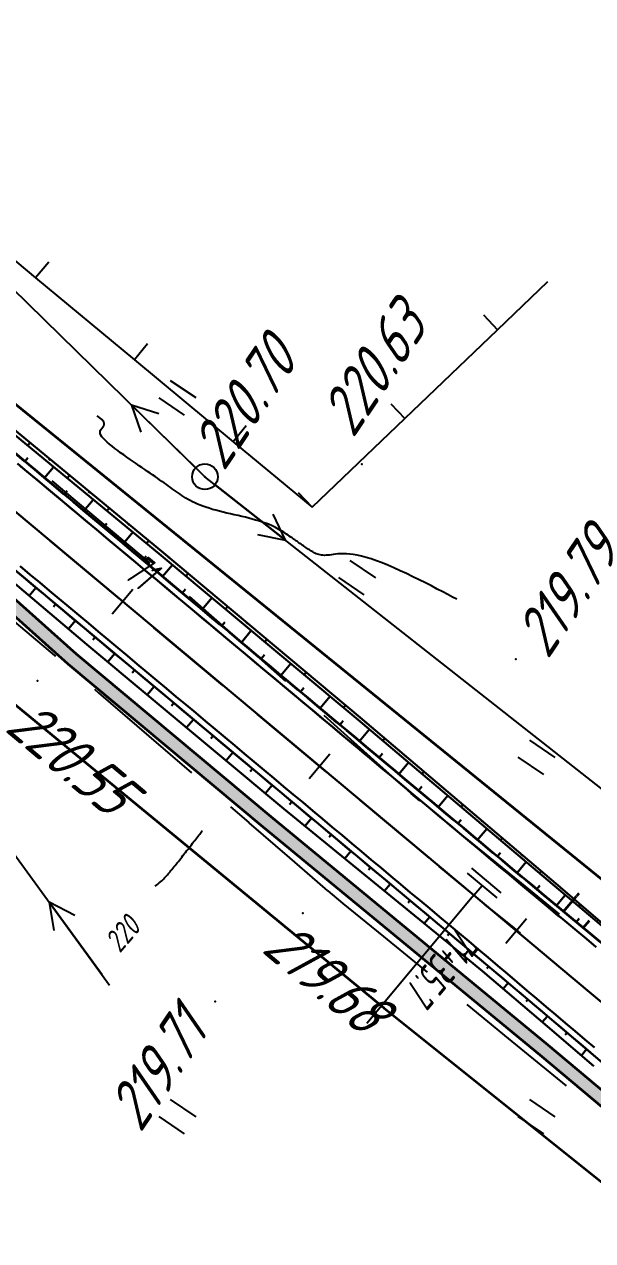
# Model space of a CAD drawing. Header units: millimetres. Extents: x -698 to 8131, y -704 to 4503.
# Drawn here: x 5209.4 to 5253.7, y 3620.5 to 3715.3 of the extents above; entities that cross this region are included whole.
import ezdxf

# ---------------------------------------------------------------- set-up
doc = ezdxf.new("R2010")
doc.units = ezdxf.units.MM
for name, pattern in [('CONTI', [0]), ('DASHED', [0.75, 0.5, -0.25]), ('STROT', [1.7, 0.5, -1.2])]:
    doc.linetypes.add(name, pattern=pattern)
for name, color, linetype, lineweight in [('10', 1, 'Continuous', 35), ('КОПИЯ_ОСЬ_13_ОТКОСЫ', 7, 'Continuous', 30), ('КОПИЯ_ОСЬ_ГРАНИЦЫ_ПОЛОС', 7, 'Continuous', 30), ('ОСЬ_ВЕРХ_ПОКРЫТИЯ_ГРАНИЦЫ_ПОЛОС', 7, 'Continuous', 30), ('ОСЬ_ВЕРХ_ПОКРЫТИЯ_ОСЬ', 1, 'Continuous', 30), ('Ось_примыкания', 1, 'Continuous', 35), ('Тротуар', 40, 'Continuous', 35)]:
    doc.layers.add(name, color=color, linetype=linetype, lineweight=lineweight)
for name, color, linetype in [('GOR_BDEFAULT', 212, 'CONTI'), ('PI_OTDEFAULT', 172, 'CONTI'), ('PI_TTDEFAULT', 5, 'CONTI'), ('SIT_LDEFAULT', 7, 'CONTI'), ('USLZNDEFAULT', 7, 'CONTI'), ('ZAPSKDEFAULT', 7, 'CONTI'), ('ОСЬ_ВЕРХ_ПОКРЫТИЯ_ОТКОСЫ', 7, 'Continuous'), ('ОСЬ_ВЕРХ_ПОКРЫТИЯ_ПИКЕТЫ', 1, 'Continuous'), ('ОСЬ_ВЕРХ_ПОКРЫТИЯ_РАЗБИВКА_КРИВ', 1, 'Continuous'), ('разметка', 7, 'Continuous')]:
    doc.layers.add(name, color=color, linetype=linetype)
doc.styles.add('eskd', font='isocpeui.ttf', dxfattribs={"width": 1.2})
doc.styles.add('SHRFT', font='isocpeui.ttf', dxfattribs={"width": 3.5})
doc.styles.get("Standard").update_dxf_attribs({"font": 'isocpeui.ttf'})

# ---------------------------------------------------------------- blocks, each defined once
blk = doc.blocks.new('BL_2011')
at = {"color": 0}
for p, q in [((0, 0), (0, 2.4)), ((1.6, 0), (1.6, 2.4))]:
    blk.add_line(p, q, dxfattribs=at)
blk = doc.blocks.new('BL_20')
at = {"color": 0}
blk.add_circle((0, 0), 1, dxfattribs=at)
blk = doc.blocks.new('*U49')
at = {"layer": 'КОПИЯ_ОСЬ_13_ОТКОСЫ'}
for points in [[(836.878, 1076.493), (850.63, 1065.19), (865.97, 1052.357), (881.217, 1039.411), (886.289, 1035.069)], [(836.692, 1076.269), (850.446, 1064.97), (865.822, 1052.18), (877.798, 1042.027), (885.46, 1035.566)], [(840.217, 1073.748), (840.033, 1073.524)], [(841.762, 1072.479), (841.701, 1072.404)], [(843.307, 1071.209), (843.124, 1070.985)], [(844.852, 1069.939), (844.791, 1069.864)], [(846.398, 1068.669), (846.215, 1068.446)], [(847.943, 1067.399), (847.882, 1067.325)], [(849.488, 1066.129), (849.305, 1065.907)], [(851.03, 1064.856), (850.969, 1064.782)], [(852.564, 1063.572), (852.384, 1063.358)], [(854.098, 1062.289), (854.038, 1062.217)], [(855.632, 1061.006), (855.46, 1060.8)], [(857.166, 1059.722), (857.108, 1059.654)], [(858.7, 1058.439), (858.535, 1058.242)], [(860.234, 1057.156), (860.179, 1057.09)], [(861.768, 1055.872), (861.61, 1055.684)], [(863.302, 1054.589), (863.249, 1054.526)], [(864.836, 1053.306), (864.685, 1053.126)], [(866.367, 1052.019), (866.317, 1051.96)], [(867.892, 1050.725), (867.744, 1050.551)], [(869.416, 1049.43), (869.367, 1049.372)], [(870.941, 1048.136), (870.795, 1047.964)], [(872.465, 1046.841), (872.417, 1046.784)], [(873.99, 1045.547), (873.846, 1045.378)], [(875.515, 1044.253), (875.467, 1044.196)], [(877.039, 1042.958), (876.897, 1042.791)], [(878.564, 1041.664), (878.516, 1041.608)], [(880.088, 1040.369), (879.953, 1040.21)], [(881.612, 1039.073), (881.566, 1039.02)], [(883.131, 1037.772), (883.01, 1037.632)]]:
    blk.add_lwpolyline(points, dxfattribs=at)

msp = doc.modelspace()

# ---------------------------------------------------------------- hatches: boundary and pattern name
at = {"layer": 'Тротуар', "lineweight": 30, "ltscale": 7}
msp.add_hatch(color=256, dxfattribs=at).paths.add_polyline_path([(5466.603, 3369.435), (5464.199, 3371.972), (5457.004, 3375.472), (5449.971, 3379.116), (5446.483, 3381.111), (5443.161, 3383.224), (5436.715, 3388.142), (5431.069, 3393.814), (5426.047, 3400.024), (5421.509, 3406.475), (5419.224, 3409.907), (5412.944, 3420.132), (5406.733, 3430.399), (5401.563, 3438.959), (5392.412, 3454.459), (5384.128, 3468.142), (5376.812, 3480.084), (5372.692, 3483.698), (5367.045, 3489.864), (5364.428, 3494.124), (5362.55, 3498.787), (5362.162, 3499.75), (5361.296, 3501.956), (5360.243, 3505.535), (5359.9, 3506.511), (5359.557, 3507.488), (5353.516, 3517.408), (5346.095, 3529.283), (5337.358, 3542.681), (5330.6, 3552.598), (5323.514, 3562.282), (5314.689, 3573.385), (5305.757, 3583.754), (5294.788, 3595.515), (5284.15, 3605.971), (5274.517, 3614.798), (5262.518, 3625.475), (5250.256, 3635.753), (5228.636, 3653.545), (5213.48, 3666.213), (5198.554, 3679.53), (5195.155, 3682.072), (5188.614, 3686.677), (5181.729, 3690.741), (5174.553, 3693.981), (5166.765, 3696.048), (5158.672, 3697.097), (5150.771, 3696.701), (5142.932, 3694.886), (5135.763, 3691.799), (5128.894, 3687.534), (5119.677, 3680.123), (5110.519, 3672.03), (5107.649, 3669.246), (5096.334, 3657.934), (5094.629, 3656.228), (5093.906, 3655.537), (5087.832, 3649.465), (5076.605, 3638.065), (5063.964, 3625.252), (5056.914, 3618.158), (5049.806, 3611.124), (5042.672, 3604.117), (5034.104, 3595.716), (5025.464, 3587.246), (5012.287, 3575.126), (5004.83, 3568.464), (5000.376, 3564.545), (4992.568, 3558.187), (4986.365, 3553.136), (4976.969, 3545.672), (4967.373, 3538.466), (4960.946, 3533.701), (4956.142, 3530.257), (4951.275, 3526.828), (4944.558, 3522.239), (4941.878, 3520.46), (4934.85, 3515.752), (4934.02, 3515.196), (4921.2, 3506.598), (4903.6, 3496.548), (4897.663, 3493.449), (4891.601, 3490.598), (4873.244, 3481.853), (4861.137, 3475.777), (4851.022, 3470.054), (4850.316, 3469.617), (4844.045, 3464.752), (4838.09, 3459.351), (4832.466, 3453.61), (4827.236, 3447.37), (4822.539, 3440.513), (4818.897, 3433.927), (4815.516, 3426.46), (4812.441, 3418.669), (4810.035, 3411.157), (4807.175, 3399.956), (4804.768, 3388.201), (4802.678, 3365.271), (4803.818, 3364.88), (4805.75, 3388.011), (4808.15, 3399.731), (4811.12, 3411.298), (4813.568, 3418.846), (4816.506, 3426.225), (4819.778, 3433.453), (4823.587, 3440.306), (4828.121, 3446.878), (4833.208, 3452.938), (4838.771, 3458.618), (4844.644, 3463.95), (4850.888, 3468.795), (4851.611, 3469.243), (4861.609, 3474.895), (4873.593, 3481.023), (4892.028, 3489.675), (4898.14, 3492.525), (4904.066, 3495.663), (4921.662, 3505.714), (4942.435, 3519.629), (4945.115, 3521.408), (4951.736, 3525.929), (4956.645, 3529.404), (4961.502, 3532.939), (4967.97, 3537.663), (4977.55, 3544.92), (4986.99, 3552.356), (4993.2, 3557.412), (5001.022, 3563.781), (5005.493, 3567.716), (5012.958, 3574.386), (5026.153, 3586.52), (5034.804, 3595.002), (5043.373, 3603.403), (5050.509, 3610.412), (5057.621, 3617.45), (5064.674, 3624.548), (5077.317, 3637.363), (5088.541, 3648.76), (5097.04, 3657.226), (5108.35, 3668.534), (5111.199, 3671.296), (5120.322, 3679.358), (5129.473, 3686.717), (5136.227, 3690.91), (5143.245, 3693.932), (5150.91, 3695.707), (5158.632, 3696.093), (5166.571, 3695.065), (5174.217, 3693.035), (5181.268, 3689.852), (5188.077, 3685.832), (5194.568, 3681.262), (5197.92, 3678.755), (5212.826, 3665.456), (5227.997, 3652.776), (5249.617, 3634.984), (5261.864, 3624.719), (5273.849, 3614.053), (5283.425, 3605.248), (5294.038, 3594.853), (5304.928, 3583.185), (5313.919, 3572.747), (5322.719, 3561.675), (5329.783, 3552.021), (5336.525, 3542.127), (5345.254, 3528.742), (5352.666, 3516.881), (5358.55, 3507.337), (5360.408, 3501.541), (5363.532, 3493.673), (5366.243, 3489.259), (5371.993, 3482.98), (5375.959, 3479.544), (5383.271, 3467.625), (5391.554, 3453.946), (5400.706, 3438.447), (5405.884, 3429.885), (5412.109, 3419.623), (5418.381, 3409.369), (5420.615, 3406.013), (5425.242, 3399.43), (5430.324, 3393.146), (5436.048, 3387.394), (5442.486, 3382.471), (5445.966, 3380.254), (5449.492, 3378.238), (5456.555, 3374.578), (5463.598, 3371.152), (5466.015, 3368.602), (5468.306, 3367.584), (5468.712, 3368.498)])

# ---------------------------------------------------------------- linework, layer by layer
at = {"layer": '10'}
for p, q in [((5288.323, 3621.204), (5196.433, 3695.614)), ((5207.163, 3663.524), (5237.453, 3638.634)), ((5207.163, 3663.524), (5237.453, 3638.634)), ((5237.453, 3638.634), (5294.373, 3593.134)), ((5237.453, 3638.634), (5294.373, 3593.134))]:
    msp.add_line(p, q, dxfattribs=at)
msp.add_lwpolyline([(5288.323, 3621.204), (5196.433, 3695.614), (5169.553, 3711.754), (5130.953, 3711.814), (5048.293, 3630.554), (5037.593, 3620.134), (5021.953, 3603.214), (5015.973, 3598.224), (5015.013, 3599.374), (5008.903, 3593.884), (4991.233, 3578.294), (4976.993, 3565.554), (4946.753, 3541.804), (4930.383, 3533.214), (4921.493, 3527.264), (4897.853, 3511.404), (4863.383, 3496.414), (4836.513, 3479.254), (4820.223, 3465.304), (4808.053, 3449.294), (4801.113, 3435.244), (4794.223, 3410.594), (4789.103, 3384.464), (4785.093, 3347.224)], dxfattribs=at)
at = {"layer": 'GOR_BDEFAULT', "color": 212, "elevation": 220, "flags": 128}
for points in [[(5243.159, 3670.47), (5242.819, 3670.64), (5242.449, 3670.84), (5242.049, 3671.05), (5241.619, 3671.27), (5241.169, 3671.51), (5240.699, 3671.75), (5240.219, 3671.99), (5239.729, 3672.23), (5239.229, 3672.47), (5238.739, 3672.7), (5238.249, 3672.92), (5237.779, 3673.12), (5237.319, 3673.31), (5236.879, 3673.48), (5236.459, 3673.62), (5236.069, 3673.74), (5235.719, 3673.83), (5235.389, 3673.91), (5235.079, 3673.96), (5234.799, 3673.99), (5234.539, 3674.01), (5234.299, 3674.02), (5234.079, 3674.02), (5233.879, 3674.01), (5233.699, 3673.99), (5233.519, 3673.97), (5233.369, 3673.94), (5233.219, 3673.92), (5233.079, 3673.91), (5232.949, 3673.9), (5232.819, 3673.89), (5232.709, 3673.9), (5232.589, 3673.91), (5232.489, 3673.93), (5232.379, 3673.95), (5232.279, 3673.98), (5232.189, 3674.02), (5232.089, 3674.06), (5231.999, 3674.11), (5231.909, 3674.16), (5231.819, 3674.21), (5231.739, 3674.26), (5231.649, 3674.32), (5231.559, 3674.38), (5231.469, 3674.44), (5231.379, 3674.5), (5231.289, 3674.57), (5231.199, 3674.63), (5231.099, 3674.7), (5231.009, 3674.76), (5230.909, 3674.83), (5230.809, 3674.9), (5230.719, 3674.97), (5230.609, 3675.03), (5230.509, 3675.1), (5230.409, 3675.17), (5230.309, 3675.25), (5230.199, 3675.32), (5230.089, 3675.39), (5229.989, 3675.47), (5229.879, 3675.54), (5229.769, 3675.62), (5229.649, 3675.69), (5229.529, 3675.77), (5229.409, 3675.84), (5229.279, 3675.92), (5229.149, 3675.99), (5228.999, 3676.07), (5228.849, 3676.15), (5228.689, 3676.22), (5228.509, 3676.3), (5228.329, 3676.37), (5228.129, 3676.44), (5227.919, 3676.51), (5227.689, 3676.58), (5227.449, 3676.65), (5227.199, 3676.72), (5226.929, 3676.79), (5226.659, 3676.86), (5226.379, 3676.92), (5226.089, 3676.99), (5225.799, 3677.06), (5225.499, 3677.12), (5225.209, 3677.19), (5224.919, 3677.26), (5224.639, 3677.33), (5224.359, 3677.41), (5224.089, 3677.48), (5223.829, 3677.56), (5223.579, 3677.64), (5223.349, 3677.72), (5223.129, 3677.8), (5222.919, 3677.89), (5222.729, 3677.98), (5222.539, 3678.07), (5222.359, 3678.16), (5222.189, 3678.26), (5222.029, 3678.35), (5221.869, 3678.45), (5221.719, 3678.56), (5221.569, 3678.66), (5221.419, 3678.76), (5221.269, 3678.87), (5221.119, 3678.98), (5220.959, 3679.09), (5220.809, 3679.2), (5220.649, 3679.31), (5220.489, 3679.43), (5220.319, 3679.54), (5220.149, 3679.66), (5219.979, 3679.78), (5219.799, 3679.91), (5219.619, 3680.04), (5219.429, 3680.17), (5219.229, 3680.3), (5219.029, 3680.44), (5218.819, 3680.58), (5218.599, 3680.73), (5218.379, 3680.88), (5218.149, 3681.04), (5217.909, 3681.21), (5217.669, 3681.37), (5217.419, 3681.54), (5217.179, 3681.72), (5216.939, 3681.89), (5216.709, 3682.06), (5216.479, 3682.23), (5216.269, 3682.4), (5216.069, 3682.56), (5215.889, 3682.72), (5215.729, 3682.87), (5215.589, 3683.01), (5215.479, 3683.14), (5215.399, 3683.27), (5215.349, 3683.38), (5215.329, 3683.48), (5215.339, 3683.57), (5215.369, 3683.65), (5215.419, 3683.72), (5215.469, 3683.79), (5215.529, 3683.86), (5215.579, 3683.93), (5215.629, 3684), (5215.649, 3684.08), (5215.659, 3684.16), (5215.629, 3684.26), (5215.569, 3684.36), (5215.459, 3684.48), (5215.309, 3684.62), (5215.099, 3684.77)], [(5219.619, 3648.12), (5219.739, 3648.21), (5219.849, 3648.29), (5219.949, 3648.38), (5220.049, 3648.46), (5220.139, 3648.54), (5220.219, 3648.61), (5220.299, 3648.69), (5220.369, 3648.77), (5220.439, 3648.84), (5220.509, 3648.92), (5220.579, 3649), (5220.649, 3649.08), (5220.719, 3649.16), (5220.789, 3649.25), (5220.859, 3649.33), (5220.939, 3649.43), (5221.009, 3649.52), (5221.089, 3649.62), (5221.179, 3649.73), (5221.259, 3649.83), (5221.349, 3649.94), (5221.439, 3650.05), (5221.529, 3650.16), (5221.619, 3650.28), (5221.709, 3650.39), (5221.799, 3650.51), (5221.889, 3650.63), (5221.989, 3650.75), (5222.079, 3650.87), (5222.169, 3650.99), (5222.269, 3651.11), (5222.359, 3651.22), (5222.449, 3651.34), (5222.539, 3651.46), (5222.629, 3651.57), (5222.709, 3651.68), (5222.799, 3651.79), (5222.879, 3651.89), (5222.949, 3651.99), (5223.029, 3652.09), (5223.099, 3652.18), (5223.159, 3652.26), (5223.219, 3652.34), (5223.269, 3652.41), (5223.319, 3652.47)]]:
    msp.add_lwpolyline(points, dxfattribs=at)
at = {"layer": 'PI_TTDEFAULT', "color": 5}
for p in [(5235.729, 3680.99, 220.631), (5223.509, 3680.02, 220.703), (5247.739, 3665.82, 219.791), (5210.449, 3664.11, 220.554), (5231.139, 3646.02, 219.675), (5224.319, 3639.14, 219.711)]:
    msp.add_point(p, dxfattribs=at)
at = {"layer": 'SIT_LDEFAULT', "color": 7}
for p, q in [((5223.509, 3680.02), (5187.099, 3715.58)), ((5202.609, 3701.9), (5210.309, 3695.52)), ((5211.329, 3696.75), (5210.309, 3695.52)), ((5210.309, 3695.52), (5218.009, 3689.14)), ((5246.329, 3691.47), (5250.239, 3695.22)), ((5245.219, 3692.63), (5246.329, 3691.47)), ((5239.099, 3684.56), (5246.329, 3691.47)), ((5219.029, 3690.37), (5218.009, 3689.14)), ((5218.009, 3689.14), (5225.709, 3682.75)), ((5222.789, 3680.72), (5217.789, 3685.61)), ((5217.789, 3685.61), (5218.519, 3683.5)), ((5219.919, 3684.93), (5217.789, 3685.61)), ((5237.999, 3685.71), (5239.099, 3684.56)), ((5231.879, 3677.64), (5239.099, 3684.56)), ((5226.729, 3683.98), (5225.709, 3682.75)), ((5225.709, 3682.75), (5231.879, 3677.64)), ((5295.819, 3623.14), (5223.509, 3680.02)), ((5215.029, 3676.83), (5211.589, 3679.7)), ((5224.299, 3679.4), (5229.799, 3675.07)), ((5230.769, 3678.8), (5231.879, 3677.64)), ((5229.799, 3675.07), (5228.839, 3677.1)), ((5218.689, 3673.76), (5215.029, 3676.83)), ((5227.609, 3675.52), (5229.799, 3675.07)), ((5219.249, 3673.28), (5218.689, 3673.76)), ((5225.939, 3667.5), (5222.299, 3670.68)), ((5211.819, 3666.09), (5208.159, 3669.17)), ((5229.809, 3664.07), (5225.939, 3667.49)), ((5197.269, 3666.24), (5216.079, 3640.4)), ((5211.879, 3666.03), (5211.819, 3666.08)), ((5215.249, 3663.17), (5214.919, 3663.45)), ((5219.169, 3659.82), (5215.249, 3663.18)), ((5233.589, 3660.71), (5232.799, 3661.41)), ((5236.679, 3657.95), (5233.589, 3660.71)), ((5222.499, 3656.94), (5219.169, 3659.82)), ((5238.799, 3656.05), (5236.679, 3657.95)), ((5239.579, 3655.34), (5238.799, 3656.05)), ((5240.269, 3654.77), (5239.579, 3655.34)), ((5226.969, 3653.07), (5225.539, 3654.31)), ((5230.119, 3650.33), (5226.959, 3653.06)), ((5243.799, 3651.9), (5243.369, 3652.25)), ((5248.199, 3648.35), (5243.799, 3651.91)), ((5232.279, 3648.45), (5230.119, 3650.33)), ((5233.079, 3647.75), (5232.279, 3648.45)), ((5233.079, 3647.75), (5234.269, 3646.78)), ((5251.149, 3645.95), (5248.199, 3648.35)), ((5215.489, 3641.21), (5211.369, 3646.87)), ((5211.369, 3646.87), (5211.739, 3644.66)), ((5213.359, 3645.84), (5211.369, 3646.87)), ((5234.269, 3646.78), (5237.419, 3644.21)), ((5237.419, 3644.21), (5240.829, 3641.43)), ((5243.929, 3638.9), (5247.149, 3636.26)), ((5247.149, 3636.26), (5251.669, 3632.57))]:
    msp.add_line(p, q, dxfattribs=at)
at = {"layer": 'КОПИЯ_ОСЬ_13_ОТКОСЫ'}
for points in [[(5206.336, 3685.183), (5220.09, 3673.884), (5235.466, 3661.094), (5247.442, 3650.941), (5255.105, 3644.48)], [(5205.673, 3684.39), (5246.729, 3650.087), (5254.436, 3643.683)], [(5209.469, 3681.218), (5209.695, 3681.489)], [(5211.004, 3679.936), (5211.704, 3680.774)], [(5201.185, 3679.018), (5242.24, 3644.715), (5249.168, 3638.882), (5252.799, 3635.812), (5255.697, 3633.352)], [(5212.539, 3678.653), (5212.772, 3678.933)], [(5200.697, 3678.435), (5214.304, 3666.958), (5229.67, 3654.157), (5241.827, 3644.221), (5245.145, 3641.488), (5250.224, 3637.181), (5253.841, 3634.099)], [(5214.073, 3677.371), (5214.795, 3678.234)], [(5215.608, 3676.089), (5215.849, 3676.377)], [(5217.143, 3674.806), (5217.886, 3675.695)], [(5218.678, 3673.524), (5218.925, 3673.82)], [(5220.213, 3672.242), (5220.972, 3673.151)], [(5210.335, 3671.373), (5209.812, 3670.747)], [(5221.747, 3670.959), (5222.001, 3671.262)], [(5223.282, 3669.677), (5224.048, 3670.593)], [(5211.87, 3670.09), (5211.695, 3669.882)], [(5213.405, 3668.808), (5212.87, 3668.168)], [(5224.817, 3668.395), (5225.072, 3668.7)], [(5214.94, 3667.526), (5214.761, 3667.312)], [(5226.352, 3667.112), (5227.123, 3668.035)], [(5216.474, 3666.243), (5215.936, 3665.599)], [(5227.886, 3665.83), (5228.144, 3666.137)], [(5218.009, 3664.961), (5217.83, 3664.746)], [(5229.422, 3664.548), (5230.198, 3665.477)], [(5219.544, 3663.679), (5219.009, 3663.038)], [(5230.956, 3663.265), (5231.215, 3663.575)], [(5232.491, 3661.983), (5233.273, 3662.919)], [(5221.079, 3662.396), (5220.901, 3662.183)], [(5222.613, 3661.114), (5222.083, 3660.478)], [(5234.026, 3660.701), (5234.286, 3661.013)], [(5235.561, 3659.418), (5236.341, 3660.353)], [(5224.148, 3659.832), (5223.971, 3659.62)], [(5225.683, 3658.549), (5225.156, 3657.918)], [(5237.095, 3658.136), (5237.356, 3658.447)], [(5227.218, 3657.267), (5227.042, 3657.056)], [(5238.63, 3656.854), (5239.392, 3657.766)], [(5228.753, 3655.985), (5228.229, 3655.358)], [(5240.165, 3655.571), (5240.419, 3655.875)], [(5230.287, 3654.702), (5230.113, 3654.493)], [(5241.7, 3654.289), (5242.444, 3655.179)], [(5231.822, 3653.42), (5231.315, 3652.813)], [(5243.235, 3653.007), (5243.483, 3653.303)], [(5244.769, 3651.724), (5245.495, 3652.592)], [(5233.357, 3652.137), (5233.188, 3651.935)], [(5234.892, 3650.855), (5234.412, 3650.281)], [(5246.304, 3650.442), (5246.546, 3650.731)], [(5236.427, 3649.573), (5236.267, 3649.382)], [(5247.841, 3649.162), (5248.546, 3650.01)], [(5237.962, 3648.29), (5237.51, 3647.75)], [(5249.38, 3647.884), (5249.614, 3648.167)], [(5239.496, 3647.008), (5239.346, 3646.828)], [(5250.918, 3646.606), (5251.604, 3647.432)], [(5241.031, 3645.726), (5240.607, 3645.218)], [(5252.456, 3645.328), (5252.685, 3645.603)], [(5242.565, 3644.442), (5242.423, 3644.274)], [(5244.095, 3643.154), (5243.696, 3642.681)], [(5245.625, 3641.866), (5245.492, 3641.708)], [(5247.154, 3640.578), (5246.764, 3640.114)], [(5248.684, 3639.289), (5248.554, 3639.135)], [(5250.213, 3637.999), (5249.814, 3637.528)], [(5251.74, 3636.708), (5251.607, 3636.551)], [(5253.266, 3635.416), (5252.859, 3634.936)]]:
    msp.add_lwpolyline(points, dxfattribs=at)
at = {"layer": 'КОПИЯ_ОСЬ_ГРАНИЦЫ_ПОЛОС'}
for points in [[(5208.884, 3681.055), (5209.651, 3680.414), (5210.418, 3679.774), (5211.185, 3679.133), (5211.952, 3678.492), (5212.718, 3677.852), (5213.485, 3677.211), (5214.252, 3676.57), (5215.019, 3675.93), (5215.786, 3675.289), (5216.552, 3674.648), (5217.319, 3674.008), (5218.086, 3673.367), (5218.853, 3672.726), (5219.62, 3672.086), (5220.386, 3671.445), (5221.153, 3670.804), (5221.92, 3670.164), (5222.687, 3669.523), (5223.454, 3668.882), (5224.22, 3668.242), (5224.987, 3667.601), (5225.754, 3666.96), (5226.521, 3666.32), (5227.288, 3665.679), (5228.054, 3665.038), (5228.821, 3664.397), (5229.588, 3663.757), (5230.355, 3663.116), (5231.122, 3662.475), (5231.888, 3661.835), (5232.655, 3661.194), (5233.422, 3660.553), (5234.189, 3659.913), (5234.956, 3659.272), (5235.722, 3658.631), (5236.489, 3657.991), (5237.256, 3657.35), (5238.023, 3656.709), (5238.79, 3656.069), (5239.556, 3655.428), (5240.323, 3654.787), (5241.09, 3654.147), (5241.857, 3653.506), (5242.624, 3652.865), (5243.39, 3652.225), (5244.157, 3651.584), (5244.924, 3650.943), (5245.691, 3650.303), (5246.458, 3649.662), (5247.225, 3649.021), (5247.991, 3648.38), (5248.758, 3647.739), (5249.525, 3647.098), (5250.292, 3646.457), (5251.059, 3645.815), (5251.194, 3645.703)], [(5254.019, 3643.379), (5253.258, 3644.013), (5252.497, 3644.646), (5251.736, 3645.279), (5250.975, 3645.912), (5250.214, 3646.544), (5249.453, 3647.176), (5248.691, 3647.808), (5247.93, 3648.44), (5247.169, 3649.072), (5246.408, 3649.703), (5245.648, 3650.339), (5244.887, 3650.974), (5244.127, 3651.609), (5243.367, 3652.244), (5242.606, 3652.88), (5241.846, 3653.515), (5241.086, 3654.15), (5240.326, 3654.785), (5239.565, 3655.421), (5238.805, 3656.056), (5238.045, 3656.691), (5237.284, 3657.326), (5236.524, 3657.962), (5235.764, 3658.597), (5235.004, 3659.232), (5234.243, 3659.867), (5233.483, 3660.503), (5232.723, 3661.138), (5231.962, 3661.773), (5231.202, 3662.408), (5230.442, 3663.043), (5229.682, 3663.679), (5228.921, 3664.314), (5228.161, 3664.949), (5227.401, 3665.584), (5226.64, 3666.22), (5225.88, 3666.855), (5225.12, 3667.49), (5224.359, 3668.125), (5223.599, 3668.761), (5222.839, 3669.396), (5222.079, 3670.031), (5221.318, 3670.666), (5220.558, 3671.302), (5219.798, 3671.937), (5219.037, 3672.572), (5218.277, 3673.207), (5217.517, 3673.842), (5216.757, 3674.478), (5215.996, 3675.113), (5215.236, 3675.748), (5214.476, 3676.383), (5213.715, 3677.019), (5212.955, 3677.654), (5212.195, 3678.289), (5211.435, 3678.924), (5210.674, 3679.56), (5209.914, 3680.195), (5209.154, 3680.83)], [(5209.205, 3681.439), (5209.972, 3680.798), (5210.739, 3680.157), (5211.505, 3679.517), (5212.272, 3678.876), (5213.039, 3678.235), (5213.806, 3677.595), (5214.573, 3676.954), (5215.339, 3676.313), (5216.106, 3675.673), (5216.873, 3675.032), (5217.64, 3674.391), (5218.407, 3673.751), (5219.173, 3673.11), (5219.94, 3672.469), (5220.707, 3671.829), (5221.474, 3671.188), (5222.241, 3670.547), (5223.007, 3669.907), (5223.774, 3669.266), (5224.541, 3668.625), (5225.308, 3667.985), (5226.075, 3667.344), (5226.841, 3666.703), (5227.608, 3666.063), (5228.375, 3665.422), (5229.142, 3664.781), (5229.909, 3664.141), (5230.675, 3663.5), (5231.442, 3662.859), (5232.209, 3662.218), (5232.976, 3661.578), (5233.743, 3660.937), (5234.509, 3660.296), (5235.276, 3659.656), (5236.043, 3659.015), (5236.81, 3658.374), (5237.577, 3657.734), (5238.343, 3657.093), (5239.11, 3656.452), (5239.877, 3655.812), (5240.644, 3655.171), (5241.411, 3654.53), (5242.177, 3653.89), (5242.944, 3653.249), (5243.711, 3652.608), (5244.478, 3651.968), (5245.245, 3651.327), (5246.011, 3650.686), (5246.778, 3650.046), (5247.545, 3649.405), (5248.312, 3648.764), (5249.079, 3648.123), (5249.846, 3647.482), (5250.613, 3646.841), (5251.38, 3646.199), (5251.461, 3646.131)]]:
    msp.add_lwpolyline(points, dxfattribs=at)
at = {"layer": 'ОСЬ_ВЕРХ_ПОКРЫТИЯ_ГРАНИЦЫ_ПОЛОС', "linetype": 'Continuous'}
for points in [[(5208.787, 3672.666), (5209.548, 3672.031), (5210.308, 3671.395), (5211.068, 3670.76), (5211.829, 3670.125), (5212.589, 3669.49), (5213.349, 3668.854), (5214.11, 3668.219), (5214.87, 3667.584), (5215.63, 3666.949), (5216.39, 3666.313), (5217.151, 3665.678), (5217.911, 3665.043), (5218.671, 3664.408), (5219.432, 3663.772), (5220.192, 3663.137), (5220.952, 3662.502), (5221.712, 3661.867), (5222.473, 3661.232), (5223.233, 3660.596), (5223.993, 3659.961), (5224.754, 3659.326), (5225.514, 3658.691), (5226.274, 3658.055), (5227.034, 3657.42), (5227.795, 3656.785), (5228.555, 3656.15), (5229.315, 3655.514), (5230.076, 3654.879), (5230.836, 3654.244), (5231.596, 3653.609), (5232.357, 3652.973), (5233.117, 3652.338), (5233.877, 3651.703), (5234.637, 3651.068), (5235.398, 3650.433), (5236.158, 3649.797), (5236.918, 3649.162), (5237.679, 3648.527), (5238.439, 3647.892), (5239.199, 3647.256), (5239.959, 3646.621), (5240.72, 3645.986), (5241.48, 3645.351), (5242.24, 3644.716), (5242.996, 3644.08), (5243.752, 3643.443), (5244.509, 3642.807), (5245.265, 3642.17), (5246.022, 3641.534), (5246.778, 3640.897), (5247.533, 3640.26), (5248.289, 3639.623), (5249.044, 3638.987), (5249.799, 3638.349), (5250.553, 3637.712), (5251.308, 3637.075), (5252.061, 3636.437), (5252.815, 3635.799), (5253.568, 3635.16), (5254.32, 3634.522)], [(5253.891, 3635.542), (5253.138, 3636.18), (5252.384, 3636.818), (5251.63, 3637.456), (5250.876, 3638.094), (5250.121, 3638.731), (5249.366, 3639.369), (5248.611, 3640.006), (5247.855, 3640.643), (5247.1, 3641.279), (5246.344, 3641.916), (5245.587, 3642.553), (5244.831, 3643.189), (5244.074, 3643.826), (5243.318, 3644.462), (5242.561, 3645.099), (5241.801, 3645.734), (5241.04, 3646.37), (5240.28, 3647.005), (5239.52, 3647.64), (5238.759, 3648.275), (5237.999, 3648.911), (5237.239, 3649.546), (5236.479, 3650.181), (5235.718, 3650.816), (5234.958, 3651.451), (5234.198, 3652.087), (5233.437, 3652.722), (5232.677, 3653.357), (5231.917, 3653.992), (5231.157, 3654.628), (5230.396, 3655.263), (5229.636, 3655.898), (5228.876, 3656.533), (5228.115, 3657.169), (5227.355, 3657.804), (5226.595, 3658.439), (5225.834, 3659.074), (5225.074, 3659.71), (5224.314, 3660.345), (5223.554, 3660.98), (5222.793, 3661.615), (5222.033, 3662.25), (5221.273, 3662.886), (5220.512, 3663.521), (5219.752, 3664.156), (5218.992, 3664.791), (5218.232, 3665.427), (5217.471, 3666.062), (5216.711, 3666.697), (5215.951, 3667.332), (5215.19, 3667.968), (5214.43, 3668.603), (5213.67, 3669.238), (5212.91, 3669.873), (5212.149, 3670.509), (5211.389, 3671.144), (5210.629, 3671.779), (5209.868, 3672.414), (5209.108, 3673.049)]]:
    msp.add_lwpolyline(points, dxfattribs=at)
at = {"layer": 'ОСЬ_ВЕРХ_ПОКРЫТИЯ_ОСЬ'}
msp.add_lwpolyline([(5203.407, 3681.722), (5244.477, 3647.408), (5244.477, 3647.408), (5252.062, 3641.062), (5255.848, 3637.88)], dxfattribs=at)
at = {"layer": 'ОСЬ_ВЕРХ_ПОКРЫТИЯ_ОТКОСЫ'}
msp.add_lwpolyline([(5251.473, 3646.145), (5254.436, 3643.683)], dxfattribs=at)
at = {"layer": 'ОСЬ_ВЕРХ_ПОКРЫТИЯ_ПИКЕТЫ'}
for p, q in [((5216.287, 3669.332), (5217.89, 3671.25)), ((5216.287, 3669.332), (5217.89, 3671.25)), ((5231.635, 3656.508), (5233.238, 3658.427)), ((5246.982, 3643.685), (5248.586, 3645.603))]:
    msp.add_line(p, q, dxfattribs=at)
at = {"layer": 'ОСЬ_ВЕРХ_ПОКРЫТИЯ_РАЗБИВКА_КРИВ'}
for p, q in [((5244.287, 3649.521), (5246.59, 3647.597)), ((5243.967, 3649.137), (5246.269, 3647.213)), ((5244.477, 3647.408), (5245.118, 3648.175)), ((5244.477, 3647.408), (5236.141, 3637.432))]:
    msp.add_line(p, q, dxfattribs=at)
at = {"layer": 'Ось_примыкания', "color": 0}
for p, q in [((5251.473, 3646.145), (5252.477, 3647.353)), ((5252.648, 3647.548), (5252.474, 3647.355)), ((5253.011, 3644.867), (5253.487, 3645.44))]:
    msp.add_line(p, q, dxfattribs=at)
at = {"layer": 'Ось_примыкания', "linetype": 'Continuous'}
msp.add_lwpolyline([(5254.339, 3643.764), (5253.578, 3644.397), (5252.817, 3645.03), (5252.056, 3645.663), (5251.295, 3646.296), (5250.533, 3646.929), (5249.772, 3647.561), (5249.011, 3648.193), (5248.25, 3648.825), (5247.488, 3649.457), (5246.728, 3650.088), (5245.968, 3650.722), (5245.208, 3651.358), (5244.448, 3651.993), (5243.687, 3652.628), (5242.927, 3653.263), (5242.167, 3653.899), (5241.406, 3654.534), (5240.646, 3655.169), (5239.886, 3655.804), (5239.126, 3656.44), (5238.365, 3657.075), (5237.605, 3657.71), (5236.845, 3658.345), (5236.084, 3658.98), (5235.324, 3659.616), (5234.564, 3660.251), (5233.804, 3660.886), (5233.043, 3661.521), (5232.283, 3662.157), (5231.523, 3662.792), (5230.762, 3663.427), (5230.002, 3664.062), (5229.242, 3664.698), (5228.482, 3665.333), (5227.721, 3665.968), (5226.961, 3666.603), (5226.201, 3667.239), (5225.44, 3667.874), (5224.68, 3668.509), (5223.92, 3669.144), (5223.159, 3669.78), (5222.399, 3670.415), (5221.639, 3671.05), (5220.879, 3671.685), (5220.118, 3672.32), (5219.358, 3672.956), (5218.598, 3673.591), (5217.837, 3674.226), (5217.077, 3674.861), (5216.317, 3675.497), (5215.557, 3676.132), (5214.796, 3676.767), (5214.036, 3677.402), (5213.276, 3678.038), (5212.515, 3678.673), (5211.755, 3679.308), (5210.995, 3679.943), (5210.235, 3680.579), (5209.474, 3681.214), (5208.714, 3681.849)], dxfattribs=at)
at = {"layer": 'разметка', "linetype": 'DASHED', "lineweight": 30, "ltscale": 14}
msp.add_lwpolyline([(5203.407, 3681.722), (5241.776, 3649.664)], dxfattribs=at)
at = {"layer": 'разметка', "linetype": 'STROT', "lineweight": 30, "ltscale": 7}
msp.add_lwpolyline([(5241.776, 3649.664), (5244.477, 3647.407, -0.019044), (5292.636, 3605.046, -0.037792), (5324.915, 3568.854, -0.624777), (5324.915, 3568.854, -0.007953)], format="xyb", dxfattribs=at)
at = {"layer": 'Тротуар', "linetype": 'Continuous'}
for points in [[(5142.932, 3694.886), (5150.771, 3696.701), (5158.672, 3697.097), (5166.765, 3696.048), (5174.553, 3693.981), (5181.729, 3690.741), (5188.614, 3686.677), (5195.155, 3682.072), (5198.554, 3679.53), (5213.48, 3666.213), (5228.636, 3653.545), (5250.256, 3635.753), (5262.517, 3625.476)], [(5143.245, 3693.932), (5150.91, 3695.707), (5158.632, 3696.093), (5166.571, 3695.065), (5174.217, 3693.035), (5181.268, 3689.852), (5188.072, 3685.836), (5194.568, 3681.262), (5197.92, 3678.755), (5212.826, 3665.456), (5227.997, 3652.776), (5249.617, 3634.984), (5261.864, 3624.719)]]:
    msp.add_lwpolyline(points, dxfattribs=at)

# ---------------------------------------------------------------- block references
at = {"layer": 'USLZNDEFAULT', "color": 7, "rotation": 56}
msp.add_blockref('BL_20', (5223.509, 3680.02), dxfattribs=at)
at = {"layer": 'ZAPSKDEFAULT', "color": 7, "rotation": 56}
for p in [(5221.929, 3684.83), (5235.929, 3670.83), (5249.929, 3656.83), (5221.929, 3628.83), (5249.929, 3628.83)]:
    msp.add_blockref('BL_2011', p, dxfattribs=at)
at = {"layer": 'КОПИЯ_ОСЬ_13_ОТКОСЫ'}
msp.add_blockref('*U49', (4369.644, 2608.914), dxfattribs=at)

# ---------------------------------------------------------------- texts
at = {"layer": 'GOR_BDEFAULT', "color": 212, "style": 'SHRFT', "width": 0.75}
msp.add_text('220', height=1.7223, rotation=49.07995, dxfattribs=at).set_placement((5216.867, 3642.847, 220))
at = {"layer": 'PI_OTDEFAULT', "color": 172, "style": 'eskd', "oblique": 10, "width": 0.8}
for s, rotation, p in [('220.63', 56, (5235.05, 3682.942)), ('220.70', 56, (5224.976, 3680.361)), ('219.79', 56, (5250.232, 3665.718)), ('220.55', 320, (5207.801, 3660.29)), ('219.68', 320, (5227.83, 3643.074)), ('219.71', 56, (5218.477, 3628.822))]:
    msp.add_text(s, height=3.5, rotation=rotation, dxfattribs=at).set_placement(p)
at = {"layer": 'ОСЬ_ВЕРХ_ПОКРЫТИЯ_ПИКЕТЫ', "width": 0.6}
msp.add_text('71', height=2.5, rotation=320.12067, dxfattribs=at).set_placement((5217.091, 3672.244))
at = {"layer": 'ОСЬ_ВЕРХ_ПОКРЫТИЯ_РАЗБИВКА_КРИВ', "width": 0.6}
msp.add_text('71+35.7', height=2.5, rotation=230.12067, dxfattribs=at).set_placement((5243.257, 3645.169))

doc.saveas('drawing.dxf')
